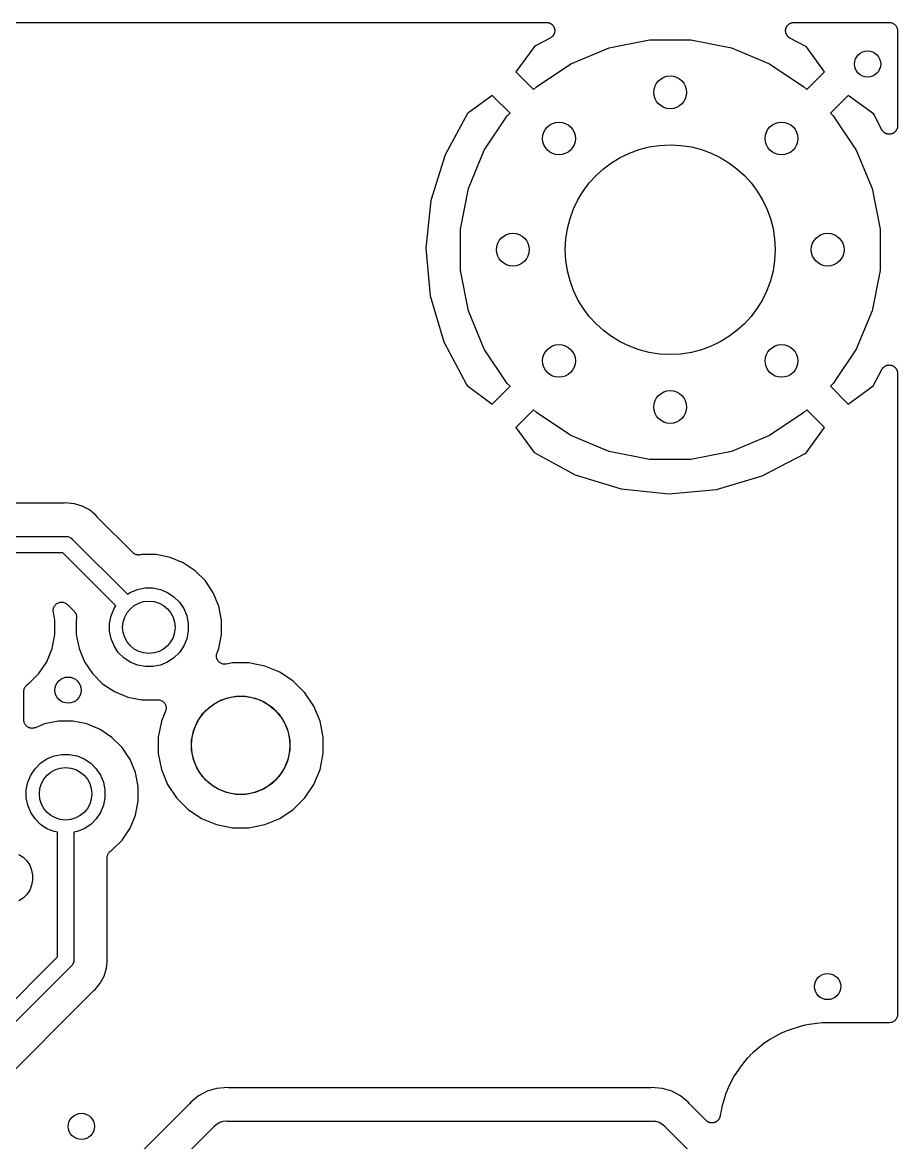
# Model space of a CAD drawing. Extents: x 2.49 to 6.38, y -5.9 to -3.86.
# Drawn here: x 5.855 to 6.381, y -4.534 to -3.862 of the extents above; entities that cross this region are included whole.
import ezdxf

# ---------------------------------------------------------------- set-up
doc = ezdxf.new("R2010")
doc.units = 0
doc.header["$MEASUREMENT"] = 0
doc.layers.add('BLACK', color=7, linetype='CONTINUOUS')

msp = doc.modelspace()

# ---------------------------------------------------------------- linework, layer by layer
at = {"layer": 'BLACK', "linetype": 'CONTINUOUS'}
for p, q in [((3.48369, -3.86154), (6.16976, -3.86154)), ((6.16976, -3.86154), (6.16983, -3.86154)), ((6.16983, -3.86154), (6.17008, -3.86156)), ((6.17008, -3.86156), (6.17034, -3.86157)), ((6.17034, -3.86157), (6.17057, -3.86162)), ((6.17057, -3.86162), (6.1708, -3.86164)), ((6.1708, -3.86164), (6.17104, -3.86172)), ((6.17104, -3.86172), (6.17129, -3.86178)), ((6.17129, -3.86178), (6.17151, -3.86187)), ((6.17151, -3.86187), (6.17173, -3.86194)), ((6.17173, -3.86194), (6.17195, -3.86206)), ((6.17195, -3.86206), (6.17219, -3.86216)), ((6.17219, -3.86216), (6.17238, -3.8623)), ((6.17238, -3.8623), (6.17259, -3.86241)), ((6.17259, -3.86241), (6.17278, -3.86257)), ((6.17278, -3.86257), (6.17299, -3.86272)), ((6.17299, -3.86272), (6.17315, -3.86289)), ((6.17315, -3.86289), (6.17333, -3.86304)), ((6.17333, -3.86304), (6.17349, -3.86324)), ((6.17349, -3.86324), (6.17367, -3.86342)), ((6.17367, -3.86342), (6.1738, -3.86361)), ((6.1738, -3.86361), (6.17394, -3.8638)), ((6.17394, -3.8638), (6.17406, -3.86402)), ((6.17406, -3.86402), (6.1742, -3.86424)), ((6.1742, -3.86424), (6.17429, -3.86445)), ((6.17429, -3.86445), (6.1744, -3.86466)), ((6.1744, -3.86466), (6.17447, -3.86491)), ((6.17453, -3.86803), (6.17444, -3.86825)), ((6.17447, -3.86491), (6.17456, -3.86514)), ((6.17458, -3.86778), (6.17453, -3.86803)), ((6.17456, -3.86514), (6.17461, -3.86537)), ((6.17466, -3.86754), (6.17458, -3.86778)), ((6.17461, -3.86537), (6.17467, -3.8656)), ((6.17468, -3.86731), (6.17466, -3.86754)), ((6.17467, -3.8656), (6.1747, -3.86585)), ((6.17473, -3.86708), (6.17468, -3.86731)), ((6.1747, -3.86585), (6.17474, -3.8661)), ((6.17476, -3.86657), (6.17473, -3.86682)), ((6.17473, -3.86682), (6.17473, -3.86708)), ((6.17474, -3.8661), (6.17474, -3.86634)), ((6.17474, -3.86634), (6.17476, -3.86657)), ((6.31333, -3.8665), (6.31336, -3.86624)), ((6.31335, -3.86672), (6.31333, -3.8665)), ((6.31335, -3.86695), (6.31335, -3.86672)), ((6.3134, -3.86721), (6.31335, -3.86695)), ((6.31336, -3.86624), (6.31337, -3.86597)), ((6.31337, -3.86597), (6.31341, -3.86575)), ((6.31342, -3.86747), (6.3134, -3.86721)), ((6.31341, -3.86575), (6.31344, -3.86553)), ((6.31349, -3.86769), (6.31342, -3.86747)), ((6.31344, -3.86553), (6.31351, -3.86528)), ((6.31353, -3.86791), (6.31349, -3.86769)), ((6.31351, -3.86528), (6.31357, -3.86502)), ((6.31362, -3.86815), (6.31353, -3.86791)), ((6.31357, -3.86502), (6.31366, -3.86481)), ((6.3137, -3.86841), (6.31362, -3.86815)), ((6.31366, -3.86481), (6.31372, -3.8646)), ((6.31372, -3.8646), (6.31385, -3.86436)), ((6.31385, -3.86436), (6.31396, -3.86412)), ((6.31396, -3.86412), (6.31408, -3.86394)), ((6.31408, -3.86394), (6.31419, -3.86374)), ((6.31419, -3.86374), (6.31436, -3.86353)), ((6.31436, -3.86353), (6.31451, -3.86332)), ((6.31451, -3.86332), (6.31467, -3.86316)), ((6.31467, -3.86316), (6.31481, -3.86299)), ((6.31481, -3.86299), (6.31502, -3.86282)), ((6.31502, -3.86282), (6.31521, -3.86263)), ((6.31521, -3.86263), (6.31539, -3.86251)), ((6.31539, -3.86251), (6.31557, -3.86237)), ((6.31557, -3.86237), (6.3158, -3.86225)), ((6.3158, -3.86225), (6.31602, -3.8621)), ((6.31602, -3.8621), (6.31623, -3.86202)), ((6.31623, -3.86202), (6.31643, -3.86191)), ((6.31643, -3.86191), (6.31668, -3.86184)), ((6.31668, -3.86184), (6.31693, -3.86174)), ((6.31693, -3.86174), (6.31715, -3.8617)), ((6.31715, -3.8617), (6.31736, -3.86163)), ((6.31736, -3.86163), (6.31763, -3.8616)), ((6.31763, -3.8616), (6.31789, -3.86156)), ((6.31789, -3.86156), (6.31811, -3.86156)), ((6.31811, -3.86156), (6.31833, -3.86154)), ((6.31833, -3.86154), (6.37559, -3.86154)), ((6.37559, -3.86154), (6.37562, -3.86154)), ((6.37562, -3.86154), (6.37563, -3.86154)), ((6.37563, -3.86154), (6.37563, -3.86154)), ((6.37563, -3.86154), (6.37566, -3.86154)), ((6.37566, -3.86154), (6.37613, -3.86159)), ((6.37613, -3.86159), (6.3766, -3.86164)), ((6.3766, -3.86164), (6.37661, -3.86164)), ((6.37661, -3.86164), (6.37663, -3.86164)), ((6.37663, -3.86164), (6.37708, -3.86179)), ((6.37708, -3.86179), (6.37753, -3.86193)), ((6.37753, -3.86193), (6.37754, -3.86193)), ((6.37754, -3.86193), (6.37756, -3.86194)), ((6.37756, -3.86194), (6.37797, -3.86217)), ((6.37797, -3.86217), (6.37839, -3.86239)), ((6.37839, -3.86239), (6.3784, -3.8624)), ((6.3784, -3.8624), (6.37842, -3.86241)), ((6.37842, -3.86241), (6.37878, -3.86271)), ((6.37878, -3.86271), (6.37914, -3.86301)), ((6.37914, -3.86301), (6.37915, -3.86303)), ((6.37915, -3.86303), (6.37916, -3.86304)), ((6.37916, -3.86304), (6.37946, -3.8634)), ((6.37946, -3.8634), (6.37976, -3.86377)), ((6.37976, -3.86377), (6.37976, -3.86378)), ((6.37976, -3.86378), (6.37977, -3.8638)), ((6.37977, -3.8638), (6.37999, -3.86421)), ((6.37999, -3.86421), (6.38021, -3.86463)), ((6.38021, -3.86463), (6.38022, -3.86465)), ((6.38022, -3.86465), (6.38023, -3.86466)), ((6.38023, -3.86466), (6.38036, -3.86511)), ((6.38036, -3.86511), (6.3805, -3.86556)), ((6.3805, -3.86556), (6.3805, -3.86558)), ((6.3805, -3.86558), (6.3805, -3.8656)), ((6.3805, -3.8656), (6.38054, -3.86607)), ((6.38054, -3.86607), (6.38059, -3.86654)), ((6.38059, -3.86654), (6.38059, -3.9237)), ((6.17209, -3.87096), (6.16316, -3.87566)), ((6.1723, -3.87082), (6.17209, -3.87096)), ((6.17253, -3.8707), (6.1723, -3.87082)), ((6.17271, -3.87055), (6.17253, -3.8707)), ((6.17291, -3.87042), (6.17271, -3.87055)), ((6.17309, -3.87024), (6.17291, -3.87042)), ((6.17328, -3.87008), (6.17309, -3.87024)), ((6.17343, -3.8699), (6.17328, -3.87008)), ((6.1736, -3.86974), (6.17343, -3.8699)), ((6.17374, -3.86953), (6.1736, -3.86974)), ((6.17391, -3.86933), (6.17374, -3.86953)), ((6.17402, -3.86913), (6.17391, -3.86933)), ((6.17415, -3.86893), (6.17402, -3.86913)), ((6.17425, -3.8687), (6.17415, -3.86893)), ((6.17437, -3.86847), (6.17425, -3.8687)), ((6.17444, -3.86825), (6.17437, -3.86847)), ((6.20735, -3.87689), (6.23169, -3.87205)), ((6.23169, -3.87205), (6.2565, -3.87205)), ((6.2565, -3.87205), (6.28084, -3.87689)), ((6.3138, -3.86861), (6.3137, -3.86841)), ((6.31388, -3.86881), (6.3138, -3.86861)), ((6.31403, -3.86904), (6.31388, -3.86881)), ((6.31415, -3.86927), (6.31403, -3.86904)), ((6.31429, -3.86945), (6.31415, -3.86927)), ((6.31441, -3.86964), (6.31429, -3.86945)), ((6.31459, -3.86983), (6.31441, -3.86964)), ((6.31476, -3.87003), (6.31459, -3.86983)), ((6.31493, -3.87018), (6.31476, -3.87003)), ((6.31509, -3.87034), (6.31493, -3.87018)), ((6.31531, -3.87049), (6.31509, -3.87034)), ((6.31551, -3.87066), (6.31531, -3.87049)), ((6.3157, -3.87077), (6.31551, -3.87066)), ((6.31589, -3.8709), (6.3157, -3.87077)), ((6.31595, -3.87093), (6.31589, -3.8709)), ((6.32581, -3.87628), (6.31595, -3.87093)), ((6.16252, -3.87609), (6.1514, -3.8912)), ((6.16316, -3.87566), (6.16252, -3.87609)), ((6.18442, -3.88639), (6.20735, -3.87689)), ((6.28084, -3.87689), (6.30377, -3.88639)), ((6.33678, -3.8912), (6.32581, -3.87628)), ((6.16378, -3.90017), (6.18442, -3.88639)), ((6.30377, -3.88639), (6.3244, -3.90017)), ((6.1514, -3.8912), (6.16208, -3.90188)), ((6.32611, -3.90188), (6.33678, -3.8912)), ((6.16208, -3.90188), (6.16378, -3.90017)), ((6.3244, -3.90017), (6.32611, -3.90188)), ((6.13726, -3.90534), (6.12234, -3.91632)), ((6.14794, -3.91602), (6.13726, -3.90534)), ((6.35093, -3.90534), (6.34025, -3.91602)), ((6.36604, -3.91646), (6.35093, -3.90534)), ((6.12234, -3.91632), (6.10893, -3.94104)), ((6.13245, -3.93836), (6.14624, -3.91772)), ((6.14624, -3.91772), (6.14794, -3.91602)), ((6.34025, -3.91602), (6.34195, -3.91772)), ((6.34195, -3.91772), (6.35574, -3.93836)), ((6.36647, -3.9171), (6.36604, -3.91646)), ((6.37117, -3.92603), (6.36647, -3.9171)), ((6.37131, -3.92624), (6.37117, -3.92603)), ((6.37143, -3.92646), (6.37131, -3.92624)), ((6.37157, -3.92665), (6.37143, -3.92646)), ((6.3717, -3.92684), (6.37157, -3.92665)), ((6.37188, -3.92702), (6.3717, -3.92684)), ((6.37204, -3.92722), (6.37188, -3.92702)), ((6.37222, -3.92737), (6.37204, -3.92722)), ((6.37239, -3.92754), (6.37222, -3.92737)), ((6.3726, -3.92768), (6.37239, -3.92754)), ((6.37279, -3.92784), (6.3726, -3.92768)), ((6.373, -3.92795), (6.37279, -3.92784)), ((6.37319, -3.92809), (6.373, -3.92795)), ((6.37343, -3.92819), (6.37319, -3.92809)), ((6.37365, -3.92831), (6.37343, -3.92819)), ((6.37388, -3.92838), (6.37365, -3.92831)), ((6.37409, -3.92847), (6.37388, -3.92838)), ((6.37434, -3.92852), (6.37409, -3.92847)), ((6.37459, -3.9286), (6.37434, -3.92852)), ((6.37482, -3.92862), (6.37459, -3.9286)), ((6.37505, -3.92867), (6.37482, -3.92862)), ((6.3753, -3.92867), (6.37505, -3.92867)), ((6.37556, -3.9287), (6.3753, -3.92867)), ((6.37579, -3.92868), (6.37556, -3.9287)), ((6.37602, -3.92868), (6.37579, -3.92868)), ((6.37627, -3.92863), (6.37602, -3.92868)), ((6.37653, -3.92861), (6.37627, -3.92863)), ((6.37675, -3.92854), (6.37653, -3.92861)), ((6.37698, -3.9285), (6.37675, -3.92854)), ((6.37722, -3.92841), (6.37698, -3.9285)), ((6.37746, -3.92833), (6.37722, -3.92841)), ((6.37767, -3.92823), (6.37746, -3.92833)), ((6.37789, -3.92814), (6.37767, -3.92823)), ((6.3781, -3.928), (6.37789, -3.92814)), ((6.37833, -3.92788), (6.3781, -3.928)), ((6.37851, -3.92773), (6.37833, -3.92788)), ((6.37871, -3.92761), (6.37851, -3.92773)), ((6.37889, -3.92743), (6.37871, -3.92761)), ((6.37909, -3.92727), (6.37889, -3.92743)), ((6.37924, -3.92709), (6.37909, -3.92727)), ((6.37941, -3.92693), (6.37924, -3.92709)), ((6.37955, -3.92672), (6.37941, -3.92693)), ((6.37972, -3.92652), (6.37955, -3.92672)), ((6.37983, -3.92632), (6.37972, -3.92652)), ((6.37996, -3.92612), (6.37983, -3.92632)), ((6.38006, -3.92589), (6.37996, -3.92612)), ((6.38019, -3.92567), (6.38006, -3.92589)), ((6.38026, -3.92544), (6.38019, -3.92567)), ((6.38035, -3.92523), (6.38026, -3.92544)), ((6.3804, -3.92498), (6.38035, -3.92523)), ((6.38048, -3.92474), (6.3804, -3.92498)), ((6.38051, -3.9245), (6.38048, -3.92474)), ((6.38056, -3.92428), (6.38051, -3.9245)), ((6.38059, -3.92377), (6.38056, -3.92402)), ((6.38056, -3.92402), (6.38056, -3.92428)), ((6.38059, -3.9237), (6.38059, -3.92377)), ((6.10893, -3.94104), (6.10041, -3.96851)), ((6.12295, -3.96128), (6.13245, -3.93836)), ((6.35574, -3.93836), (6.36524, -3.96128)), ((6.11811, -3.98562), (6.12295, -3.96128)), ((6.36524, -3.96128), (6.37008, -3.98562)), ((6.10041, -3.96851), (6.09741, -3.99711)), ((6.11811, -4.01044), (6.11811, -3.98562)), ((6.37008, -3.98562), (6.37008, -4.01044)), ((6.09741, -3.99711), (6.10004, -4.02574)), ((6.12295, -4.03478), (6.11811, -4.01044)), ((6.37008, -4.01044), (6.36524, -4.03478)), ((6.10004, -4.02574), (6.10822, -4.05331)), ((6.13245, -4.05771), (6.12295, -4.03478)), ((6.36524, -4.03478), (6.35574, -4.05771)), ((6.10822, -4.05331), (6.12172, -4.07896)), ((6.14624, -4.07834), (6.13245, -4.05771)), ((6.35574, -4.05771), (6.34195, -4.07834)), ((6.36584, -4.07975), (6.3712, -4.06989)), ((6.3712, -4.06989), (6.37123, -4.06982)), ((6.37123, -4.06982), (6.37136, -4.06964)), ((6.37136, -4.06964), (6.37147, -4.06945)), ((6.37147, -4.06945), (6.37164, -4.06924)), ((6.37164, -4.06924), (6.37179, -4.06902)), ((6.37179, -4.06902), (6.37195, -4.06887)), ((6.37195, -4.06887), (6.37209, -4.0687)), ((6.37209, -4.0687), (6.3723, -4.06853)), ((6.3723, -4.06853), (6.37249, -4.06835)), ((6.37249, -4.06835), (6.37268, -4.06823)), ((6.37268, -4.06823), (6.37285, -4.06809)), ((6.37285, -4.06809), (6.37309, -4.06796)), ((6.37309, -4.06796), (6.37331, -4.06782)), ((6.37331, -4.06782), (6.37352, -4.06774)), ((6.37352, -4.06774), (6.37372, -4.06763)), ((6.37372, -4.06763), (6.37397, -4.06756)), ((6.37397, -4.06756), (6.37422, -4.06746)), ((6.37422, -4.06746), (6.37444, -4.06742)), ((6.37444, -4.06742), (6.37465, -4.06736)), ((6.37465, -4.06736), (6.37492, -4.06734)), ((6.37492, -4.06734), (6.37518, -4.06729)), ((6.37518, -4.06729), (6.3754, -4.06729)), ((6.3754, -4.06729), (6.37563, -4.06727)), ((6.37563, -4.06727), (6.37589, -4.0673)), ((6.37589, -4.0673), (6.37616, -4.0673)), ((6.37616, -4.0673), (6.37637, -4.06735)), ((6.37637, -4.06735), (6.3766, -4.06737)), ((6.3766, -4.06737), (6.37685, -4.06745)), ((6.37685, -4.06745), (6.37711, -4.06751)), ((6.37711, -4.06751), (6.37731, -4.0676)), ((6.37731, -4.0676), (6.37753, -4.06766)), ((6.37753, -4.06766), (6.37776, -4.06779)), ((6.37776, -4.06779), (6.37801, -4.06789)), ((6.37801, -4.06789), (6.37819, -4.06802)), ((6.37819, -4.06802), (6.37839, -4.06813)), ((6.37839, -4.06813), (6.37859, -4.06829)), ((6.37859, -4.06829), (6.37881, -4.06845)), ((6.37881, -4.06845), (6.37897, -4.06861)), ((6.37897, -4.06861), (6.37914, -4.06875)), ((6.37914, -4.06875), (6.37931, -4.06895)), ((6.37931, -4.06895), (6.37949, -4.06914)), ((6.37949, -4.06914), (6.37961, -4.06933)), ((6.37961, -4.06933), (6.37976, -4.0695)), ((6.37976, -4.0695), (6.37988, -4.06974)), ((6.37988, -4.06974), (6.38003, -4.06996)), ((6.38003, -4.06996), (6.38011, -4.07017)), ((6.38011, -4.07017), (6.38021, -4.07037)), ((6.38021, -4.07037), (6.38029, -4.07062)), ((6.38029, -4.07062), (6.38039, -4.07087)), ((6.38039, -4.07087), (6.38043, -4.07109)), ((6.38043, -4.07109), (6.3805, -4.0713)), ((6.3805, -4.0713), (6.38052, -4.07156)), ((6.38052, -4.07156), (6.38057, -4.07182)), ((6.38057, -4.07182), (6.38057, -4.07205)), ((6.38057, -4.07205), (6.38059, -4.07227)), ((6.38059, -4.07227), (6.38059, -4.45728)), ((6.12172, -4.07896), (6.12215, -4.07961)), ((6.12215, -4.07961), (6.13726, -4.09072)), ((6.13726, -4.09072), (6.14794, -4.08004)), ((6.14794, -4.08004), (6.14624, -4.07834)), ((6.34195, -4.07834), (6.34025, -4.08004)), ((6.34025, -4.08004), (6.35093, -4.09072)), ((6.35093, -4.09072), (6.36584, -4.07975)), ((6.16208, -4.09419), (6.1514, -4.10486)), ((6.16378, -4.09589), (6.16208, -4.09419)), ((6.18442, -4.10968), (6.16378, -4.09589)), ((6.3244, -4.09589), (6.30377, -4.10968)), ((6.32611, -4.09419), (6.3244, -4.09589)), ((6.33678, -4.10486), (6.32611, -4.09419)), ((6.1514, -4.10486), (6.16238, -4.11978)), ((6.20735, -4.11917), (6.18442, -4.10968)), ((6.30377, -4.10968), (6.28084, -4.11917)), ((6.32567, -4.11997), (6.33678, -4.10486)), ((6.16238, -4.11978), (6.1871, -4.1332)), ((6.23169, -4.12402), (6.20735, -4.11917)), ((6.28084, -4.11917), (6.2565, -4.12402)), ((6.29937, -4.13391), (6.32503, -4.1204)), ((6.32503, -4.1204), (6.32567, -4.11997)), ((6.2565, -4.12402), (6.23169, -4.12402)), ((6.1871, -4.1332), (6.21457, -4.14172)), ((6.2718, -4.14208), (6.29937, -4.13391)), ((6.21457, -4.14172), (6.24317, -4.14472)), ((6.24317, -4.14472), (6.2718, -4.14208)), ((5.88, -4.15024), (5.46904, -4.15024)), ((5.8802, -4.15022), (5.88, -4.15024)), ((5.88042, -4.15023), (5.8802, -4.15022)), ((5.88049, -4.15022), (5.88042, -4.15023)), ((5.88146, -4.15012), (5.88049, -4.15022)), ((5.88244, -4.15022), (5.88146, -4.15012)), ((5.88635, -4.1506), (5.88244, -4.15022)), ((5.88244, -4.15022), (5.88244, -4.15022)), ((5.89105, -4.15203), (5.88635, -4.1506)), ((5.89538, -4.15434), (5.89105, -4.15203)), ((5.89917, -4.15746), (5.89538, -4.15434)), ((5.8998, -4.15822), (5.89917, -4.15746)), ((5.89995, -4.15837), (5.8998, -4.15822)), ((5.90008, -4.15853), (5.89995, -4.15837)), ((5.90013, -4.15858), (5.90008, -4.15853)), ((5.92151, -4.17997), (5.90013, -4.15858)), ((5.46782, -4.17024), (5.88122, -4.17024)), ((5.88122, -4.17024), (5.88146, -4.17022)), ((5.88146, -4.17022), (5.88171, -4.17024)), ((5.88171, -4.17024), (5.88171, -4.17024)), ((5.88171, -4.17024), (5.88243, -4.17032)), ((5.88243, -4.17032), (5.88336, -4.1706)), ((5.88336, -4.1706), (5.88421, -4.17105)), ((5.88421, -4.17105), (5.88496, -4.17167)), ((5.88496, -4.17167), (5.88512, -4.17186)), ((5.88512, -4.17186), (5.91824, -4.20498)), ((5.87943, -4.18009), (5.46961, -4.18009)), ((5.91128, -4.21194), (5.87943, -4.18009)), ((5.92187, -4.18026), (5.92151, -4.17997)), ((5.92223, -4.18056), (5.92187, -4.18026)), ((5.92225, -4.18057), (5.92223, -4.18056)), ((5.92227, -4.18059), (5.92225, -4.18057)), ((5.92267, -4.18081), (5.92227, -4.18059)), ((5.92308, -4.18103), (5.92267, -4.18081)), ((5.9231, -4.18104), (5.92308, -4.18103)), ((5.92313, -4.18105), (5.9231, -4.18104)), ((5.92357, -4.18119), (5.92313, -4.18105)), ((5.92401, -4.18132), (5.92357, -4.18119)), ((5.92404, -4.18133), (5.92401, -4.18132)), ((5.92406, -4.18133), (5.92404, -4.18133)), ((5.92452, -4.18138), (5.92406, -4.18133)), ((5.92498, -4.18143), (5.92452, -4.18138)), ((5.92501, -4.18143), (5.92498, -4.18143)), ((5.92503, -4.18143), (5.92501, -4.18143)), ((5.92549, -4.18139), (5.92503, -4.18143)), ((5.92595, -4.18135), (5.92549, -4.18139)), ((5.926, -4.18134), (5.92595, -4.18135)), ((5.92602, -4.18134), (5.926, -4.18134)), ((5.926, -4.18134), (5.926, -4.18134)), ((5.926, -4.18134), (5.926, -4.18134)), ((5.92681, -4.18118), (5.92602, -4.18134)), ((5.9354, -4.18118), (5.92681, -4.18118)), ((5.94383, -4.18286), (5.9354, -4.18118)), ((5.95177, -4.18615), (5.94383, -4.18286)), ((5.95891, -4.19092), (5.95177, -4.18615)), ((5.96499, -4.197), (5.95891, -4.19092)), ((5.96976, -4.20414), (5.96499, -4.197)), ((5.91824, -4.20498), (5.91991, -4.20387)), ((5.91991, -4.20387), (5.92421, -4.20209)), ((5.92421, -4.20209), (5.92878, -4.20118)), ((5.92878, -4.20118), (5.93343, -4.20118)), ((5.93343, -4.20118), (5.93799, -4.20209)), ((5.93799, -4.20209), (5.94229, -4.20387)), ((5.94229, -4.20387), (5.94616, -4.20645)), ((5.97305, -4.21208), (5.96976, -4.20414)), ((5.87484, -4.21149), (5.87515, -4.21112)), ((5.87515, -4.21112), (5.87516, -4.21111)), ((5.87516, -4.21111), (5.87553, -4.21081)), ((5.87516, -4.21111), (5.87516, -4.21111)), ((5.87553, -4.21081), (5.87591, -4.2105)), ((5.87591, -4.2105), (5.87592, -4.2105)), ((5.87592, -4.2105), (5.87634, -4.21028)), ((5.87592, -4.2105), (5.87592, -4.2105)), ((5.87634, -4.21028), (5.87677, -4.21005)), ((5.87677, -4.21005), (5.87678, -4.21005)), ((5.87678, -4.21005), (5.87679, -4.21004)), ((5.87679, -4.21004), (5.87725, -4.20991)), ((5.87725, -4.20991), (5.87771, -4.20977)), ((5.87771, -4.20977), (5.87772, -4.20977)), ((5.87772, -4.20977), (5.87821, -4.20972)), ((5.87772, -4.20977), (5.87772, -4.20977)), ((5.87821, -4.20972), (5.87868, -4.20968)), ((5.87868, -4.20968), (5.87869, -4.20968)), ((5.87869, -4.20968), (5.87869, -4.20968)), ((5.87869, -4.20968), (5.87918, -4.20973)), ((5.87918, -4.20973), (5.87965, -4.20978)), ((5.87965, -4.20978), (5.87966, -4.20978)), ((5.87966, -4.20978), (5.87966, -4.20978)), ((5.87966, -4.20978), (5.88013, -4.20993)), ((5.88013, -4.20993), (5.88058, -4.21006)), ((5.88058, -4.21006), (5.88059, -4.21007)), ((5.88059, -4.21007), (5.8806, -4.21007)), ((5.8806, -4.21007), (5.88103, -4.2103)), ((5.88103, -4.2103), (5.88144, -4.21052)), ((5.88144, -4.21052), (5.88145, -4.21053)), ((5.88145, -4.21053), (5.88146, -4.21053)), ((5.88146, -4.21053), (5.88182, -4.21083)), ((5.88182, -4.21083), (5.8822, -4.21114)), ((5.8822, -4.21114), (5.88627, -4.21521)), ((5.94616, -4.20645), (5.94945, -4.20974)), ((5.94945, -4.20974), (5.95204, -4.21361)), ((5.87366, -4.21461), (5.87372, -4.21413)), ((5.87366, -4.21462), (5.87366, -4.21461)), ((5.87366, -4.21463), (5.87366, -4.21462)), ((5.8737, -4.2151), (5.87366, -4.21463)), ((5.87375, -4.21559), (5.8737, -4.2151)), ((5.87372, -4.21413), (5.87377, -4.21366)), ((5.87375, -4.2156), (5.87375, -4.21559)), ((5.87376, -4.21565), (5.87375, -4.2156)), ((5.87375, -4.2156), (5.87375, -4.2156)), ((5.87375, -4.2156), (5.87375, -4.2156)), ((5.87472, -4.22051), (5.87376, -4.21565)), ((5.87377, -4.21364), (5.87392, -4.21318)), ((5.87377, -4.21365), (5.87377, -4.21364)), ((5.87377, -4.21366), (5.87377, -4.21365)), ((5.87392, -4.21318), (5.87406, -4.21273)), ((5.87406, -4.21272), (5.87407, -4.21271)), ((5.87406, -4.21273), (5.87406, -4.21272)), ((5.87407, -4.21271), (5.87429, -4.2123)), ((5.87429, -4.2123), (5.87453, -4.21187)), ((5.87453, -4.21187), (5.87453, -4.21186)), ((5.87453, -4.21186), (5.87454, -4.21186)), ((5.87454, -4.21186), (5.87484, -4.21149)), ((5.88627, -4.21521), (5.88628, -4.21523)), ((5.88628, -4.21523), (5.88628, -4.21523)), ((5.88628, -4.21523), (5.88628, -4.21523)), ((5.88628, -4.21523), (5.88632, -4.21526)), ((5.88632, -4.21526), (5.88661, -4.21563)), ((5.88661, -4.21563), (5.8869, -4.21598)), ((5.8869, -4.21598), (5.88691, -4.21601)), ((5.88691, -4.21601), (5.88693, -4.21602)), ((5.88693, -4.21602), (5.88714, -4.21644)), ((5.88714, -4.21644), (5.88736, -4.21685)), ((5.88736, -4.21685), (5.88736, -4.21687)), ((5.88736, -4.21687), (5.88737, -4.21689)), ((5.88737, -4.21689), (5.8875, -4.21734)), ((5.8875, -4.21734), (5.88764, -4.21778)), ((5.88764, -4.21778), (5.88764, -4.21781)), ((5.88764, -4.21781), (5.88765, -4.21783)), ((5.88765, -4.21783), (5.88769, -4.21829)), ((5.90748, -4.22248), (5.90839, -4.21791)), ((5.90839, -4.21791), (5.91017, -4.21361)), ((5.91017, -4.21361), (5.91128, -4.21194)), ((5.95204, -4.21361), (5.95382, -4.21791)), ((5.95382, -4.21791), (5.95472, -4.22248)), ((5.97472, -4.22051), (5.97305, -4.21208)), ((5.87472, -4.2291), (5.87472, -4.22051)), ((5.88764, -4.21972), (5.88748, -4.22051)), ((5.88748, -4.22051), (5.88748, -4.2291)), ((5.88768, -4.21926), (5.88764, -4.21972)), ((5.88773, -4.2188), (5.88768, -4.21926)), ((5.88769, -4.21829), (5.88773, -4.21875)), ((5.88773, -4.21875), (5.88773, -4.21878)), ((5.88773, -4.21878), (5.88773, -4.2188)), ((5.90748, -4.22713), (5.90748, -4.22248)), ((5.95472, -4.22248), (5.95472, -4.22713)), ((5.97472, -4.2291), (5.97472, -4.22051)), ((5.87305, -4.23753), (5.87472, -4.2291)), ((5.88748, -4.2291), (5.88916, -4.23753)), ((5.90839, -4.23169), (5.90748, -4.22713)), ((5.95472, -4.22713), (5.95382, -4.23169)), ((5.97305, -4.23753), (5.97472, -4.2291)), ((5.86976, -4.24547), (5.87305, -4.23753)), ((5.88916, -4.23753), (5.89245, -4.24547)), ((5.91017, -4.23599), (5.90839, -4.23169)), ((5.91275, -4.23986), (5.91017, -4.23599)), ((5.95204, -4.23599), (5.94945, -4.23986)), ((5.95382, -4.23169), (5.95204, -4.23599)), ((5.97199, -4.24007), (5.97305, -4.23753)), ((5.91604, -4.24315), (5.91275, -4.23986)), ((5.91991, -4.24574), (5.91604, -4.24315)), ((5.94616, -4.24315), (5.94229, -4.24574)), ((5.94945, -4.23986), (5.94616, -4.24315)), ((5.97161, -4.24195), (5.97166, -4.24148)), ((5.97161, -4.24196), (5.97161, -4.24195)), ((5.97161, -4.24198), (5.97161, -4.24196)), ((5.97166, -4.24244), (5.97161, -4.24198)), ((5.97166, -4.24148), (5.97171, -4.241)), ((5.9717, -4.24293), (5.97166, -4.24244)), ((5.97171, -4.24294), (5.9717, -4.24293)), ((5.97171, -4.24099), (5.97172, -4.24098)), ((5.97171, -4.241), (5.97171, -4.24099)), ((5.97171, -4.24295), (5.97171, -4.24294)), ((5.97184, -4.2434), (5.97171, -4.24295)), ((5.97172, -4.24098), (5.97186, -4.24052)), ((5.97198, -4.24386), (5.97184, -4.2434)), ((5.97186, -4.24052), (5.97199, -4.24007)), ((5.97198, -4.24387), (5.97198, -4.24386)), ((5.97199, -4.24388), (5.97198, -4.24387)), ((5.97221, -4.2443), (5.97199, -4.24388)), ((5.97243, -4.24473), (5.97221, -4.2443)), ((5.97244, -4.24473), (5.97243, -4.24473)), ((5.97244, -4.24474), (5.97244, -4.24473)), ((5.97275, -4.24511), (5.97244, -4.24474)), ((5.86499, -4.25261), (5.86976, -4.24547)), ((5.89245, -4.24547), (5.89722, -4.25261)), ((5.92421, -4.24752), (5.91991, -4.24574)), ((5.92878, -4.24843), (5.92421, -4.24752)), ((5.93343, -4.24843), (5.92878, -4.24843)), ((5.93799, -4.24752), (5.93343, -4.24843)), ((5.94229, -4.24574), (5.93799, -4.24752)), ((5.97304, -4.24549), (5.97275, -4.24511)), ((5.97305, -4.24549), (5.97304, -4.24549)), ((5.97306, -4.2455), (5.97305, -4.24549)), ((5.97343, -4.24581), (5.97306, -4.2455)), ((5.97379, -4.24611), (5.97343, -4.24581)), ((5.9738, -4.24612), (5.97379, -4.24611)), ((5.97381, -4.24612), (5.9738, -4.24612)), ((5.97423, -4.24635), (5.97381, -4.24612)), ((5.97465, -4.24658), (5.97423, -4.24635)), ((5.97466, -4.24659), (5.97465, -4.24658)), ((5.97467, -4.24659), (5.97466, -4.24659)), ((5.97512, -4.24673), (5.97467, -4.24659)), ((5.97558, -4.24688), (5.97512, -4.24673)), ((5.97559, -4.24688), (5.97558, -4.24688)), ((5.9756, -4.24688), (5.97559, -4.24688)), ((5.97607, -4.24693), (5.9756, -4.24688)), ((5.97655, -4.24698), (5.97607, -4.24693)), ((5.97656, -4.24698), (5.97655, -4.24698)), ((5.97657, -4.24698), (5.97656, -4.24698)), ((5.97704, -4.24694), (5.97657, -4.24698)), ((5.97752, -4.2469), (5.97704, -4.24694)), ((5.97754, -4.2469), (5.97752, -4.2469)), ((5.97759, -4.24689), (5.97754, -4.2469)), ((5.97754, -4.2469), (5.97754, -4.2469)), ((5.97754, -4.2469), (5.97754, -4.2469)), ((5.98134, -4.24614), (5.97759, -4.24689)), ((5.9911, -4.24614), (5.98134, -4.24614)), ((6.00067, -4.24805), (5.9911, -4.24614)), ((6.00968, -4.25178), (6.00067, -4.24805)), ((5.85891, -4.25869), (5.86499, -4.25261)), ((5.89722, -4.25261), (5.90329, -4.25869)), ((6.01779, -4.2572), (6.00968, -4.25178)), ((6.02469, -4.2641), (6.01779, -4.2572)), ((5.85602, -4.26322), (5.85608, -4.26275)), ((5.85602, -4.26326), (5.85602, -4.26322)), ((5.85602, -4.26327), (5.85602, -4.26326)), ((5.85602, -4.26329), (5.85602, -4.26327)), ((5.85602, -4.26327), (5.85602, -4.26327)), ((5.85602, -4.28049), (5.85602, -4.26329)), ((5.85608, -4.26275), (5.85612, -4.2623)), ((5.85612, -4.2623), (5.85613, -4.26227)), ((5.85613, -4.26225), (5.85627, -4.2618)), ((5.85613, -4.26227), (5.85613, -4.26225)), ((5.85627, -4.2618), (5.85641, -4.26136)), ((5.85641, -4.26136), (5.85642, -4.26134)), ((5.85642, -4.26134), (5.85643, -4.26132)), ((5.85643, -4.26132), (5.85665, -4.26091)), ((5.85665, -4.26091), (5.85687, -4.2605)), ((5.85687, -4.2605), (5.85689, -4.26048)), ((5.85689, -4.26048), (5.8569, -4.26046)), ((5.8569, -4.26046), (5.8572, -4.26011)), ((5.8572, -4.26011), (5.85749, -4.25975)), ((5.85749, -4.25975), (5.85751, -4.25973)), ((5.85751, -4.25973), (5.85753, -4.25972)), ((5.85753, -4.25972), (5.85789, -4.25942)), ((5.85789, -4.25942), (5.85825, -4.25913)), ((5.85825, -4.25913), (5.85891, -4.25869)), ((5.90329, -4.25869), (5.91044, -4.26346)), ((5.91044, -4.26346), (5.91838, -4.26675)), ((6.03011, -4.27221), (6.02469, -4.2641)), ((5.91838, -4.26675), (5.92681, -4.26843)), ((5.92681, -4.26843), (5.9354, -4.26843)), ((5.9354, -4.26843), (5.93549, -4.26841)), ((5.93549, -4.26841), (5.93553, -4.2684)), ((5.93553, -4.2684), (5.93555, -4.26839)), ((5.93553, -4.2684), (5.93553, -4.2684)), ((5.93553, -4.2684), (5.93553, -4.2684)), ((5.93555, -4.26839), (5.93604, -4.26835)), ((5.93604, -4.26835), (5.9365, -4.26831)), ((5.9365, -4.26831), (5.93652, -4.26831)), ((5.93652, -4.26831), (5.93653, -4.26831)), ((5.93653, -4.26831), (5.93701, -4.26837)), ((5.93701, -4.26837), (5.93747, -4.26842)), ((5.93747, -4.26842), (5.93749, -4.26842)), ((5.93749, -4.26842), (5.9375, -4.26842)), ((5.9375, -4.26842), (5.93795, -4.26856)), ((5.93795, -4.26856), (5.93841, -4.26871)), ((5.93841, -4.26871), (5.93842, -4.26871)), ((5.93842, -4.26871), (5.93843, -4.26871)), ((5.93843, -4.26871), (5.93884, -4.26894)), ((5.93884, -4.26894), (5.93926, -4.26917)), ((5.93926, -4.26917), (5.93927, -4.26918)), ((5.93927, -4.26918), (5.93928, -4.26918)), ((5.93928, -4.26918), (5.93965, -4.26949)), ((5.93965, -4.26949), (5.94001, -4.26979)), ((5.94001, -4.26979), (5.94002, -4.2698)), ((5.94002, -4.2698), (5.94003, -4.26981)), ((5.94003, -4.26981), (5.94033, -4.27018)), ((5.94033, -4.27018), (5.94063, -4.27055)), ((5.94063, -4.27055), (5.94064, -4.27056)), ((5.94064, -4.27056), (5.94064, -4.27057)), ((5.94064, -4.27057), (5.94086, -4.27099)), ((5.94086, -4.27099), (5.94109, -4.27141)), ((5.94109, -4.27141), (5.94109, -4.27143)), ((5.94109, -4.27143), (5.9411, -4.27143)), ((5.9411, -4.27143), (5.94123, -4.27189)), ((5.9674, -4.27273), (5.97223, -4.2695)), ((5.97223, -4.2695), (5.97761, -4.26728)), ((5.97761, -4.26728), (5.98331, -4.26614)), ((5.98331, -4.26614), (5.98913, -4.26614)), ((5.98913, -4.26614), (5.99483, -4.26728)), ((5.99483, -4.26728), (6.00021, -4.2695)), ((6.00021, -4.2695), (6.00504, -4.27273)), ((5.94108, -4.27523), (5.9386, -4.28122)), ((5.94122, -4.27477), (5.94108, -4.27523)), ((5.94136, -4.27431), (5.94122, -4.27477)), ((5.94123, -4.27189), (5.94137, -4.27235)), ((5.94141, -4.27382), (5.94136, -4.27429)), ((5.94136, -4.27429), (5.94136, -4.2743)), ((5.94136, -4.2743), (5.94136, -4.27431)), ((5.94137, -4.27235), (5.94137, -4.27236)), ((5.94137, -4.27236), (5.94137, -4.27237)), ((5.94137, -4.27237), (5.94142, -4.27285)), ((5.94146, -4.27334), (5.94141, -4.27382)), ((5.94142, -4.27285), (5.94146, -4.27332)), ((5.94146, -4.27332), (5.94146, -4.27333)), ((5.94146, -4.27333), (5.94146, -4.27334)), ((5.96005, -4.28168), (5.96328, -4.27685)), ((5.96328, -4.27685), (5.9674, -4.27273)), ((6.00504, -4.27273), (6.00916, -4.27685)), ((6.00916, -4.27685), (6.01239, -4.28168)), ((6.03384, -4.28122), (6.03011, -4.27221)), ((5.85607, -4.28096), (5.85602, -4.28049)), ((5.85611, -4.28144), (5.85607, -4.28096)), ((5.85612, -4.28145), (5.85611, -4.28144)), ((5.85612, -4.28146), (5.85612, -4.28145)), ((5.85626, -4.28192), (5.85612, -4.28146)), ((5.85639, -4.28237), (5.85626, -4.28192)), ((5.8564, -4.28238), (5.85639, -4.28237)), ((5.8564, -4.2824), (5.8564, -4.28238)), ((5.85663, -4.28282), (5.8564, -4.2824)), ((5.85684, -4.28324), (5.85663, -4.28282)), ((5.85685, -4.28325), (5.85684, -4.28324)), ((5.85686, -4.28326), (5.85685, -4.28325)), ((5.85716, -4.28363), (5.85686, -4.28326)), ((5.85746, -4.284), (5.85716, -4.28363)), ((5.85747, -4.284), (5.85746, -4.284)), ((5.85748, -4.28402), (5.85747, -4.284)), ((5.85784, -4.28432), (5.85748, -4.28402)), ((5.85821, -4.28462), (5.85784, -4.28432)), ((5.85822, -4.28463), (5.85821, -4.28462)), ((5.85823, -4.28464), (5.85822, -4.28463)), ((5.85864, -4.28486), (5.85823, -4.28464)), ((5.85906, -4.28509), (5.85864, -4.28486)), ((5.85907, -4.28509), (5.85906, -4.28509)), ((5.85909, -4.2851), (5.85907, -4.28509)), ((5.85954, -4.28524), (5.85909, -4.2851)), ((5.85999, -4.28538), (5.85954, -4.28524)), ((5.86287, -4.28514), (5.86241, -4.28527)), ((5.8629, -4.28513), (5.86287, -4.28514)), ((5.86294, -4.28511), (5.8629, -4.28513)), ((5.8629, -4.28513), (5.8629, -4.28513)), ((5.8629, -4.28513), (5.8629, -4.28513)), ((5.86838, -4.28286), (5.86294, -4.28511)), ((5.87681, -4.28118), (5.86838, -4.28286)), ((5.8854, -4.28118), (5.87681, -4.28118)), ((5.89383, -4.28286), (5.8854, -4.28118)), ((5.90177, -4.28615), (5.89383, -4.28286)), ((5.9386, -4.28122), (5.93669, -4.29079)), ((5.95783, -4.28706), (5.96005, -4.28168)), ((6.01239, -4.28168), (6.01461, -4.28706)), ((6.03575, -4.29079), (6.03384, -4.28122)), ((5.86001, -4.28539), (5.85999, -4.28538)), ((5.86002, -4.28539), (5.86001, -4.28539)), ((5.86049, -4.28544), (5.86002, -4.28539)), ((5.86096, -4.28549), (5.86049, -4.28544)), ((5.86098, -4.28549), (5.86096, -4.28549)), ((5.86099, -4.28549), (5.86098, -4.28549)), ((5.86146, -4.28545), (5.86099, -4.28549)), ((5.86193, -4.28541), (5.86146, -4.28545)), ((5.86195, -4.2854), (5.86193, -4.28541)), ((5.86196, -4.2854), (5.86195, -4.2854)), ((5.86241, -4.28527), (5.86196, -4.2854)), ((5.90891, -4.29092), (5.90177, -4.28615)), ((5.91499, -4.297), (5.90891, -4.29092)), ((5.93669, -4.29079), (5.93669, -4.30055)), ((5.95669, -4.29276), (5.95783, -4.28706)), ((6.01461, -4.28706), (6.01575, -4.29276)), ((6.03575, -4.30055), (6.03575, -4.29079)), ((5.91976, -4.30414), (5.91499, -4.297)), ((5.95669, -4.29858), (5.95669, -4.29276)), ((5.95783, -4.30428), (5.95669, -4.29858)), ((6.01575, -4.29858), (6.01461, -4.30428)), ((6.01575, -4.29276), (6.01575, -4.29858)), ((5.86604, -4.30645), (5.86991, -4.30387)), ((5.86991, -4.30387), (5.87421, -4.30209)), ((5.87421, -4.30209), (5.87878, -4.30118)), ((5.87878, -4.30118), (5.88343, -4.30118)), ((5.88343, -4.30118), (5.88799, -4.30209)), ((5.88799, -4.30209), (5.89229, -4.30387)), ((5.89229, -4.30387), (5.89616, -4.30645)), ((5.92305, -4.31208), (5.91976, -4.30414)), ((5.93669, -4.30055), (5.9386, -4.31012)), ((5.96005, -4.30966), (5.95783, -4.30428)), ((6.01461, -4.30428), (6.01239, -4.30966)), ((6.03384, -4.31012), (6.03575, -4.30055)), ((5.86017, -4.31361), (5.86275, -4.30974)), ((5.86275, -4.30974), (5.86604, -4.30645)), ((5.89616, -4.30645), (5.89945, -4.30974)), ((5.89945, -4.30974), (5.90204, -4.31361)), ((5.92472, -4.32051), (5.92305, -4.31208)), ((5.9386, -4.31012), (5.94233, -4.31913)), ((5.96328, -4.31449), (5.96005, -4.30966)), ((6.01239, -4.30966), (6.00916, -4.31449)), ((6.03011, -4.31913), (6.03384, -4.31012)), ((5.85748, -4.32248), (5.85839, -4.31791)), ((5.85839, -4.31791), (5.86017, -4.31361)), ((5.90204, -4.31361), (5.90382, -4.31791)), ((5.90382, -4.31791), (5.90472, -4.32248)), ((5.9674, -4.3186), (5.96328, -4.31449)), ((5.97223, -4.32184), (5.9674, -4.3186)), ((6.00504, -4.3186), (6.00021, -4.32184)), ((6.00916, -4.31449), (6.00504, -4.3186)), ((5.85748, -4.32713), (5.85748, -4.32248)), ((5.90472, -4.32248), (5.90472, -4.32713)), ((5.92472, -4.3291), (5.92472, -4.32051)), ((5.94233, -4.31913), (5.94775, -4.32724)), ((5.97761, -4.32406), (5.97223, -4.32184)), ((5.98331, -4.3252), (5.97761, -4.32406)), ((5.98913, -4.3252), (5.98331, -4.3252)), ((5.99483, -4.32406), (5.98913, -4.3252)), ((6.00021, -4.32184), (5.99483, -4.32406)), ((6.02469, -4.32724), (6.03011, -4.31913)), ((5.85839, -4.33169), (5.85748, -4.32713)), ((5.86017, -4.33599), (5.85839, -4.33169)), ((5.90382, -4.33169), (5.90204, -4.33599)), ((5.90472, -4.32713), (5.90382, -4.33169)), ((5.92305, -4.33753), (5.92472, -4.3291)), ((5.94775, -4.32724), (5.95465, -4.33414)), ((6.01779, -4.33414), (6.02469, -4.32724)), ((5.86275, -4.33986), (5.86017, -4.33599)), ((5.90204, -4.33599), (5.89945, -4.33986)), ((5.91976, -4.34547), (5.92305, -4.33753)), ((5.95465, -4.33414), (5.96276, -4.33956)), ((6.00968, -4.33956), (6.01779, -4.33414)), ((5.86604, -4.34315), (5.86275, -4.33986)), ((5.86991, -4.34574), (5.86604, -4.34315)), ((5.87421, -4.34752), (5.86991, -4.34574)), ((5.89229, -4.34574), (5.88799, -4.34752)), ((5.89616, -4.34315), (5.89229, -4.34574)), ((5.89945, -4.33986), (5.89616, -4.34315)), ((5.91499, -4.35261), (5.91976, -4.34547)), ((5.96276, -4.33956), (5.97177, -4.34329)), ((5.97177, -4.34329), (5.98134, -4.3452)), ((5.98134, -4.3452), (5.9911, -4.3452)), ((5.9911, -4.3452), (6.00067, -4.34329)), ((6.00067, -4.34329), (6.00968, -4.33956)), ((5.87618, -4.34791), (5.87421, -4.34752)), ((5.87618, -4.42265), (5.87618, -4.34791)), ((5.88799, -4.34752), (5.88602, -4.34791)), ((5.88602, -4.34791), (5.88602, -4.42445)), ((5.90789, -4.35942), (5.90825, -4.35913)), ((5.90825, -4.35913), (5.90891, -4.35869)), ((5.90891, -4.35869), (5.91499, -4.35261)), ((5.85303, -4.36121), (5.85561, -4.36293)), ((5.85561, -4.36293), (5.85781, -4.36513)), ((5.85781, -4.36513), (5.85953, -4.36771)), ((5.90602, -4.36322), (5.90608, -4.36275)), ((5.90602, -4.36326), (5.90602, -4.36322)), ((5.90602, -4.36327), (5.90602, -4.36326)), ((5.90602, -4.36329), (5.90602, -4.36327)), ((5.90602, -4.36327), (5.90602, -4.36327)), ((5.90602, -4.42322), (5.90602, -4.36329)), ((5.90608, -4.36275), (5.90612, -4.3623)), ((5.90612, -4.3623), (5.90613, -4.36227)), ((5.90613, -4.36225), (5.90627, -4.3618)), ((5.90613, -4.36227), (5.90613, -4.36225)), ((5.90627, -4.3618), (5.90641, -4.36136)), ((5.90641, -4.36136), (5.90642, -4.36134)), ((5.90642, -4.36134), (5.90643, -4.36132)), ((5.90643, -4.36132), (5.90665, -4.36091)), ((5.90665, -4.36091), (5.90687, -4.3605)), ((5.90687, -4.3605), (5.90689, -4.36048)), ((5.90689, -4.36048), (5.9069, -4.36046)), ((5.9069, -4.36046), (5.9072, -4.36011)), ((5.9072, -4.36011), (5.90749, -4.35975)), ((5.90749, -4.35975), (5.90751, -4.35973)), ((5.90751, -4.35973), (5.90753, -4.35972)), ((5.90753, -4.35972), (5.90789, -4.35942)), ((5.85953, -4.36771), (5.86072, -4.37057)), ((5.86072, -4.37057), (5.86132, -4.37361)), ((5.86132, -4.37672), (5.86072, -4.37976)), ((5.86132, -4.37361), (5.86132, -4.37672)), ((5.85781, -4.3852), (5.85561, -4.3874)), ((5.85953, -4.38262), (5.85781, -4.3852)), ((5.86072, -4.37976), (5.85953, -4.38262)), ((5.85561, -4.3874), (5.85303, -4.38912)), ((5.79087, -4.50796), (5.87618, -4.42265)), ((5.88573, -4.42638), (5.88567, -4.42659)), ((5.88595, -4.42566), (5.88573, -4.42638)), ((5.88602, -4.42493), (5.88595, -4.42566)), ((5.88602, -4.42445), (5.88605, -4.42469)), ((5.88605, -4.42469), (5.88602, -4.42493)), ((5.88602, -4.42493), (5.88602, -4.42493)), ((5.90566, -4.42958), (5.90605, -4.42567)), ((5.90604, -4.42343), (5.90602, -4.42322)), ((5.90604, -4.42364), (5.90604, -4.42343)), ((5.90605, -4.42371), (5.90604, -4.42364)), ((5.90614, -4.42469), (5.90605, -4.42371)), ((5.90605, -4.42567), (5.90614, -4.42469)), ((5.90605, -4.42567), (5.90605, -4.42567)), ((5.88441, -4.42834), (5.79656, -4.51619)), ((5.8846, -4.42819), (5.88441, -4.42834)), ((5.88475, -4.428), (5.8846, -4.42819)), ((5.88521, -4.42744), (5.88475, -4.428)), ((5.88475, -4.428), (5.88475, -4.428)), ((5.88567, -4.42659), (5.88521, -4.42744)), ((5.90424, -4.43428), (5.90566, -4.42958)), ((5.89881, -4.4424), (5.90192, -4.43861)), ((5.90192, -4.43861), (5.90424, -4.43428)), ((5.81157, -4.52946), (5.89769, -4.44335)), ((5.89769, -4.44335), (5.89773, -4.44331)), ((5.89773, -4.44331), (5.8979, -4.44317)), ((5.8979, -4.44317), (5.89805, -4.44302)), ((5.89805, -4.44302), (5.89881, -4.4424)), ((6.37972, -4.46011), (6.37941, -4.46047)), ((6.37974, -4.46008), (6.37972, -4.46009)), ((6.37972, -4.46009), (6.37972, -4.46011)), ((6.37996, -4.45966), (6.37974, -4.46008)), ((6.38019, -4.45925), (6.37996, -4.45966)), ((6.3802, -4.45922), (6.38019, -4.45924)), ((6.38019, -4.45924), (6.38019, -4.45925)), ((6.38034, -4.45877), (6.3802, -4.45922)), ((6.38048, -4.45832), (6.38034, -4.45877)), ((6.38049, -4.45829), (6.38048, -4.45831)), ((6.38048, -4.45831), (6.38048, -4.45832)), ((6.38054, -4.45782), (6.38049, -4.45829)), ((6.38059, -4.45735), (6.38054, -4.45782)), ((6.38059, -4.45728), (6.38059, -4.45732)), ((6.38059, -4.45732), (6.38059, -4.45732)), ((6.38059, -4.45732), (6.38059, -4.45732)), ((6.38059, -4.45732), (6.38059, -4.45735)), ((6.31529, -4.46667), (6.31311, -4.46761)), ((6.32273, -4.46431), (6.31529, -4.46667)), ((6.32285, -4.46428), (6.32273, -4.46431)), ((6.32517, -4.46382), (6.32285, -4.46428)), ((6.32524, -4.4638), (6.32517, -4.46382)), ((6.32517, -4.46382), (6.32517, -4.46382)), ((6.32756, -4.46331), (6.32524, -4.4638)), ((6.33532, -4.46244), (6.32756, -4.46331)), ((6.33544, -4.46243), (6.33532, -4.46244)), ((6.33572, -4.46243), (6.33544, -4.46243)), ((6.33593, -4.46241), (6.33572, -4.46243)), ((6.33614, -4.46241), (6.33593, -4.46241)), ((6.33621, -4.4624), (6.33614, -4.46241)), ((6.33741, -4.46228), (6.33621, -4.4624)), ((6.37559, -4.46228), (6.33741, -4.46228)), ((6.37606, -4.46224), (6.37559, -4.46228)), ((6.37653, -4.46219), (6.37606, -4.46224)), ((6.37654, -4.46219), (6.37653, -4.46219)), ((6.37656, -4.46219), (6.37654, -4.46219)), ((6.37701, -4.46205), (6.37656, -4.46219)), ((6.37746, -4.46192), (6.37701, -4.46205)), ((6.37748, -4.46191), (6.37746, -4.46192)), ((6.3775, -4.46191), (6.37748, -4.46191)), ((6.37791, -4.46169), (6.3775, -4.46191)), ((6.37833, -4.46147), (6.37791, -4.46169)), ((6.37834, -4.46146), (6.37833, -4.46147)), ((6.37836, -4.46145), (6.37834, -4.46146)), ((6.37872, -4.46115), (6.37836, -4.46145)), ((6.37909, -4.46086), (6.37872, -4.46115)), ((6.3791, -4.46084), (6.37909, -4.46086)), ((6.37911, -4.46083), (6.3791, -4.46084)), ((6.37941, -4.46047), (6.37911, -4.46083)), ((6.30391, -4.47236), (6.30195, -4.4737)), ((6.31075, -4.4686), (6.30391, -4.47236)), ((6.31086, -4.46854), (6.31075, -4.4686)), ((6.31304, -4.46764), (6.31086, -4.46854)), ((6.31311, -4.46761), (6.31304, -4.46764)), ((6.31304, -4.46764), (6.31304, -4.46764)), ((6.29385, -4.48014), (6.29218, -4.48184)), ((6.29983, -4.47512), (6.29385, -4.48014)), ((6.29992, -4.47504), (6.29983, -4.47512)), ((6.30189, -4.47374), (6.29992, -4.47504)), ((6.30195, -4.4737), (6.30189, -4.47374)), ((6.30189, -4.47374), (6.30189, -4.47374)), ((6.29038, -4.48365), (6.28549, -4.48973)), ((6.29046, -4.48355), (6.29038, -4.48365)), ((6.29213, -4.48189), (6.29046, -4.48355)), ((6.29218, -4.48184), (6.29213, -4.48189)), ((6.29213, -4.48189), (6.29213, -4.48189)), ((6.28283, -4.49374), (6.28277, -4.49385)), ((6.28415, -4.49178), (6.28283, -4.49374)), ((6.28419, -4.49172), (6.28415, -4.49178)), ((6.28549, -4.48973), (6.28419, -4.49172)), ((6.28277, -4.49385), (6.27915, -4.50077)), ((5.96091, -4.50623), (5.95732, -4.50918)), ((5.96177, -4.50578), (5.96091, -4.50623)), ((5.9661, -4.50346), (5.96177, -4.50578)), ((5.96177, -4.50578), (5.96177, -4.50578)), ((5.97172, -4.50175), (5.9661, -4.50346)), ((5.97634, -4.5013), (5.97172, -4.50175)), ((5.97635, -4.5013), (5.97634, -4.5013)), ((5.97757, -4.50118), (5.97635, -4.5013)), ((5.9788, -4.5013), (5.97757, -4.50118)), ((5.97901, -4.5013), (5.9788, -4.5013)), ((5.97922, -4.50132), (5.97901, -4.5013)), ((5.97929, -4.50132), (5.97922, -4.50132)), ((6.23186, -4.50132), (5.97929, -4.50132)), ((6.23207, -4.5013), (6.23186, -4.50132)), ((6.23228, -4.50131), (6.23207, -4.5013)), ((6.23235, -4.5013), (6.23228, -4.50131)), ((6.23357, -4.50118), (6.23235, -4.5013)), ((6.2348, -4.5013), (6.23357, -4.50118)), ((6.23942, -4.50175), (6.2348, -4.5013)), ((6.2348, -4.5013), (6.2348, -4.5013)), ((6.24505, -4.50346), (6.23942, -4.50175)), ((6.25023, -4.50623), (6.24505, -4.50346)), ((6.25478, -4.50996), (6.25023, -4.50623)), ((6.27729, -4.50533), (6.27508, -4.51282)), ((6.27732, -4.50521), (6.27729, -4.50533)), ((6.27824, -4.50304), (6.27732, -4.50521)), ((6.27826, -4.50297), (6.27824, -4.50304)), ((6.27824, -4.50304), (6.27824, -4.50304)), ((6.27915, -4.50077), (6.27826, -4.50297)), ((5.95526, -4.51127), (5.92086, -4.54568)), ((5.9554, -4.51111), (5.95526, -4.51127)), ((5.95555, -4.51096), (5.9554, -4.51111)), ((5.95559, -4.51091), (5.95555, -4.51096)), ((5.95637, -4.50996), (5.95559, -4.51091)), ((5.95732, -4.50918), (5.95637, -4.50996)), ((5.95732, -4.50918), (5.95732, -4.50918)), ((6.25556, -4.51091), (6.25478, -4.50996)), ((6.25571, -4.51106), (6.25556, -4.51091)), ((6.25584, -4.51122), (6.25571, -4.51106)), ((6.25589, -4.51127), (6.25584, -4.51122)), ((6.2656, -4.52099), (6.25589, -4.51127)), ((6.27508, -4.51282), (6.27464, -4.51516)), ((6.27299, -4.52064), (6.27281, -4.52082)), ((6.27312, -4.52044), (6.27299, -4.52064)), ((6.27327, -4.52026), (6.27312, -4.52044)), ((6.27339, -4.52004), (6.27327, -4.52026)), ((6.27353, -4.51983), (6.27339, -4.52004)), ((6.27362, -4.51961), (6.27353, -4.51983)), ((6.27374, -4.5194), (6.27362, -4.51961)), ((6.27381, -4.51916), (6.27374, -4.5194)), ((6.27391, -4.51893), (6.27381, -4.51916)), ((6.27396, -4.5187), (6.27391, -4.51893)), ((6.27403, -4.51847), (6.27396, -4.5187)), ((6.27406, -4.51822), (6.27403, -4.51847)), ((6.27411, -4.51797), (6.27406, -4.51822)), ((6.27414, -4.51766), (6.27411, -4.5179)), ((6.27411, -4.5179), (6.27411, -4.51797)), ((6.27415, -4.51754), (6.27414, -4.51766)), ((6.27462, -4.51522), (6.27415, -4.51754)), ((6.27464, -4.51516), (6.27462, -4.51522)), ((5.93413, -4.56069), (5.97027, -4.52455)), ((5.97027, -4.52455), (5.97058, -4.52417)), ((5.97058, -4.52417), (5.97208, -4.52294)), ((5.97208, -4.52294), (5.97379, -4.52203)), ((5.97379, -4.52203), (5.97399, -4.52197)), ((5.97399, -4.52197), (5.97565, -4.52147)), ((5.97565, -4.52147), (5.97757, -4.52128)), ((5.97757, -4.52128), (5.97806, -4.52132)), ((5.97806, -4.52132), (6.23309, -4.52132)), ((6.23309, -4.52132), (6.23357, -4.52128)), ((6.23357, -4.52128), (6.23406, -4.52132)), ((6.23406, -4.52132), (6.2355, -4.52147)), ((6.2355, -4.52147), (6.23736, -4.52203)), ((6.23736, -4.52203), (6.23907, -4.52294)), ((6.23907, -4.52294), (6.24057, -4.52417)), ((6.24057, -4.52417), (6.24088, -4.52455)), ((6.24088, -4.52455), (6.29419, -4.57786)), ((6.26579, -4.52115), (6.2656, -4.52099)), ((6.26597, -4.52133), (6.26579, -4.52115)), ((6.26617, -4.52146), (6.26597, -4.52133)), ((6.26635, -4.52161), (6.26617, -4.52146)), ((6.26658, -4.52172), (6.26635, -4.52161)), ((6.26679, -4.52187), (6.26658, -4.52172)), ((6.26701, -4.52196), (6.26679, -4.52187)), ((6.26721, -4.52207), (6.26701, -4.52196)), ((6.26746, -4.52214), (6.26721, -4.52207)), ((6.26769, -4.52224), (6.26746, -4.52214)), ((6.26792, -4.52228), (6.26769, -4.52224)), ((6.26815, -4.52235), (6.26792, -4.52228)), ((6.2684, -4.52238), (6.26815, -4.52235)), ((6.26865, -4.52243), (6.2684, -4.52238)), ((6.26888, -4.52243), (6.26865, -4.52243)), ((6.26912, -4.52245), (6.26888, -4.52243)), ((6.26937, -4.52243), (6.26912, -4.52245)), ((6.26962, -4.52243), (6.26937, -4.52243)), ((6.26985, -4.52238), (6.26962, -4.52243)), ((6.27009, -4.52236), (6.26985, -4.52238)), ((6.27033, -4.52229), (6.27009, -4.52236)), ((6.27058, -4.52224), (6.27033, -4.52229)), ((6.2708, -4.52215), (6.27058, -4.52224)), ((6.27102, -4.52208), (6.2708, -4.52215)), ((6.27125, -4.52196), (6.27102, -4.52208)), ((6.27148, -4.52187), (6.27125, -4.52196)), ((6.27168, -4.52173), (6.27148, -4.52187)), ((6.27189, -4.52162), (6.27168, -4.52173)), ((6.27208, -4.52147), (6.27189, -4.52162)), ((6.27229, -4.52133), (6.27208, -4.52147)), ((6.27246, -4.52116), (6.27229, -4.52133)), ((6.27265, -4.52101), (6.27246, -4.52116)), ((6.27281, -4.52082), (6.27265, -4.52101))]:
    msp.add_line(p, q, dxfattribs=at)
at = {"layer": 'BLACK'}
for centre, radius in [((6.36257, -3.88655), 0.00787), ((6.24409, -3.90354), 0.00984), ((6.17728, -3.93122), 0.00984), ((6.31091, -3.93122), 0.00984), ((6.24409, -3.99803), 0.06299), ((6.14961, -3.99803), 0.00984), ((6.33858, -3.99803), 0.00984), ((6.17728, -4.06484), 0.00984), ((6.31091, -4.06484), 0.00984), ((6.24409, -4.09252), 0.00984), ((5.9311, -4.2248), 0.01575), ((5.88257, -4.26255), 0.00787), ((5.98622, -4.29567), 0.02953), ((5.8811, -4.3248), 0.01575), ((6.33857, -4.44055), 0.00787), ((5.89057, -4.52455), 0.00787)]:
    msp.add_circle(centre, radius, dxfattribs=at)

doc.saveas('drawing.dxf')
